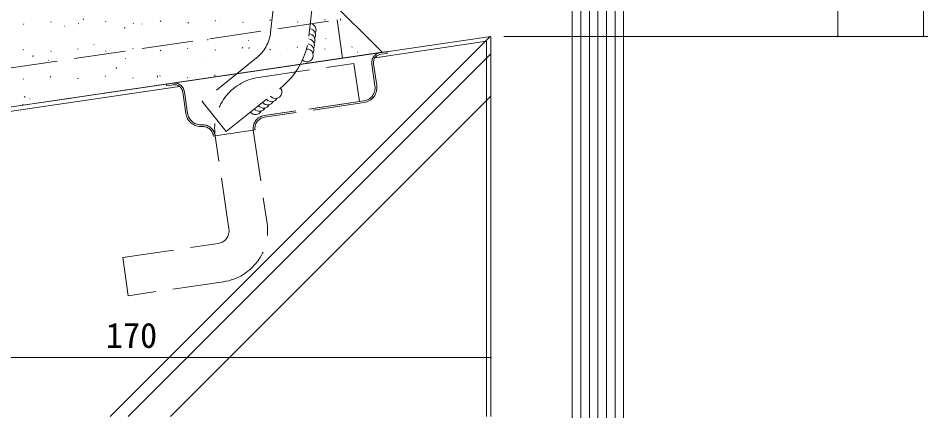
# Model space of a CAD drawing. Units: millimetres, scale not verified. Extents: x -1188 to -198, y -840 to 760.
# Drawn here: x -958.3 to -746, y 103.9 to 197.2 of the extents above; entities that cross this region are included whole.
import ezdxf
from ezdxf.enums import TextEntityAlignment as Align

# ---------------------------------------------------------------- set-up
doc = ezdxf.new("R2010")
doc.units = ezdxf.units.MM
doc.header["$LTSCALE"] = 4
doc.linetypes.add('DASHED3', pattern=[4, 3, -1])
doc.layers.add('0-5_YSS_K', color=3, linetype='Continuous', lineweight=9)
doc.layers.add('0-7_YKK_D', color=6, linetype='Continuous', lineweight=9)
doc.styles.add('ＭＳ ゴシック', font='')
doc.styles.get('ＭＳ ゴシック').set_extended_font_data('MS Gothic')

msp = doc.modelspace()

# ---------------------------------------------------------------- linework, layer by layer
at = {"layer": '0-5_YSS_K'}
for p, q in [((-829, 253), (-829, 103.935)), ((-827, 253), (-827, 103.935)), ((-825, 253), (-825, 103.935)), ((-823, 253), (-823, 103.935)), ((-821, 253), (-821, 103.935)), ((-819, 253), (-819, 103.935)), ((-817, 253), (-817, 103.935)), ((-900.1, 216), (-873.369, 189.269)), ((-957.082, 195.784), (-956.976, 195.89)), ((-950.74, 196.293), (-950.634, 196.399)), ((-947.478, 195.381), (-947.466, 195.408)), ((-944.291, 195.89), (-944.185, 195.996)), ((-943.129, 196.831), (-943.069, 197.125)), ((-937.948, 196.399), (-937.842, 196.505)), ((-931.499, 195.996), (-931.393, 196.102)), ((-929.445, 195.866), (-929.432, 195.893)), ((-925.157, 196.505), (-925.05, 196.611)), ((-918.708, 196.102), (-918.602, 196.208)), ((-912.365, 196.611), (-912.259, 196.717)), ((-911.411, 196.352), (-911.398, 196.379)), ((-905.916, 196.208), (-905.81, 196.314)), ((-899.573, 196.717), (-899.467, 196.823)), ((-893.377, 196.837), (-893.364, 196.864)), ((-893.125, 196.314), (-893.019, 196.42)), ((-886.782, 196.823), (-886.676, 196.929)), ((-883.125, 196.799), (-883.065, 197.093)), ((-933.524, 194.883), (-933.464, 195.177)), ((-1018, 168), (-848, 193)), ((-940.631, 191.075), (-940.618, 191.102)), ((-936.887, 104.269), (-848.183, 192.973)), ((-922.598, 191.56), (-922.585, 191.587)), ((-914.091, 192.075), (-914.032, 192.369)), ((-904.564, 192.046), (-904.551, 192.073)), ((-886.53, 192.531), (-886.517, 192.558)), ((-875.028, 188.014), (-849, 191.842)), ((-849, 191.842), (-849, 104.269)), ((-848, 193), (-848, 104.269)), ((-873.369, 189.269), (-1018, 168)), ((-957.188, 189.844), (-957.082, 189.95)), ((-950.74, 189.441), (-950.634, 189.547)), ((-944.397, 189.95), (-944.291, 190.056)), ((-937.948, 189.547), (-937.842, 189.653)), ((-931.605, 190.056), (-931.499, 190.162)), ((-925.157, 189.653), (-925.05, 189.759)), ((-918.814, 190.162), (-918.708, 190.268)), ((-912.365, 189.759), (-912.259, 189.865)), ((-906.022, 190.268), (-905.916, 190.374)), ((-904.486, 190.127), (-904.426, 190.421)), ((-899.573, 189.865), (-899.467, 189.971)), ((-893.231, 190.374), (-893.125, 190.48)), ((-886.782, 189.971), (-886.676, 190.077)), ((-880.439, 190.48), (-880.333, 190.586)), ((-879.166, 189.308), (-879.153, 189.335)), ((-954.885, 188.211), (-954.825, 188.505)), ((-951.301, 187.366), (-951.288, 187.393)), ((-933.268, 187.851), (-933.255, 187.878)), ((-932.645, 104.269), (-848, 188.914)), ((-915.234, 188.337), (-915.221, 188.364)), ((-897.2, 188.823), (-897.187, 188.85)), ((-885.005, 187.558), (-884.994, 187.612)), ((-935.453, 185.402), (-935.393, 185.696)), ((-957.188, 182.992), (-957.082, 183.098)), ((-950.846, 183.501), (-950.74, 183.607)), ((-944.397, 183.098), (-944.291, 183.204)), ((-944.39, 183.195), (-944.377, 183.222)), ((-938.054, 183.607), (-937.948, 183.713)), ((-931.605, 183.204), (-931.499, 183.31)), ((-926.356, 183.68), (-926.343, 183.708)), ((-925.847, 183.454), (-925.787, 183.748)), ((-925.263, 183.713), (-925.157, 183.819)), ((-918.814, 183.31), (-918.708, 183.416)), ((-912.471, 183.819), (-912.365, 183.925)), ((-908.322, 184.166), (-908.309, 184.193)), ((-1017, 167.136), (-920.681, 181.301)), ((-956.814, 178.73), (-956.754, 179.024)), ((-955.576, 178.403), (-955.563, 178.43)), ((-922.745, 104.269), (-848, 179.014)), ((-957.295, 177.052), (-957.188, 177.158))]:
    msp.add_line(p, q, dxfattribs=at)
at = {"layer": '0-5_YSS_K', "linetype": 'DASHED3'}
for p, q in [((-899.4, 193.988), (-896.534, 220.103)), ((-887.587, 219.121), (-890.453, 193.006)), ((-992.729, 180.813), (-883.901, 196.827)), ((-882.591, 187.922), (-883.901, 196.827)), ((-923.723, 181.864), (-872.277, 189.43)), ((-882.591, 187.922), (-991.419, 171.909)), ((-902.714, 187.95), (-915.407, 177.767)), ((-902.219, 183.409), (-879.959, 186.683)), ((-879.959, 186.683), (-878.649, 177.779)), ((-875.786, 186.488), (-875.044, 181.442)), ((-875.39, 186.546), (-874.648, 181.501)), ((-923.665, 181.468), (-923.723, 181.864)), ((-923.665, 181.468), (-922.181, 181.687)), ((-909.775, 170.747), (-897.082, 180.929)), ((-919.169, 174.953), (-919.911, 179.999)), ((-918.774, 175.012), (-919.516, 180.057)), ((-915.407, 177.767), (-909.775, 170.747)), ((-877.66, 177.924), (-900.91, 174.505)), ((-878.649, 177.779), (-900.91, 174.505)), ((-877.602, 177.528), (-900.852, 174.109)), ((-915.761, 172.363), (-915.261, 172.354)), ((-915.268, 171.954), (-915.768, 171.963)), ((-912.346, 169.791), (-903.441, 171.101)), ((-903.441, 171.101), (-903.046, 171.159)), ((-903.441, 171.101), (-900.241, 149.335)), ((-912.741, 169.733), (-912.346, 169.791)), ((-909.145, 148.025), (-912.346, 169.791)), ((-910.367, 135.716), (-932.628, 132.443))]:
    msp.add_line(p, q, dxfattribs=at)
for points in [[(-873.703, 188.816), (-872.218, 189.034), (-872.277, 189.43)], [(-932.628, 132.443), (-933.937, 141.347), (-911.676, 144.621)]]:
    msp.add_lwpolyline(points, dxfattribs=at)
at = {"layer": '0-5_YSS_K'}
for centre, start, end in [((-890.29, 194.497), 330.15912, 83.7373), ((-890.551, 192.111), 330.15912, 83.7373), ((-890.421, 193.304), 330.15912, 83.7373), ((-890.813, 189.726), 330.15912, 83.7373), ((-890.682, 190.919), 330.15912, 83.7373), ((-890.944, 188.533), 225.85841, 93.54369), ((-898.252, 179.991), 218.7373, 38.7373), ((-899.188, 179.24), 218.7373, 332.31548), ((-901.996, 176.987), 218.7373, 332.31548), ((-901.06, 177.738), 218.7373, 332.31548), ((-900.124, 178.489), 218.7373, 332.31548), ((-902.932, 176.236), 218.7373, 332.31548)]:
    msp.add_arc(centre, 1.5, start, end, dxfattribs=at)
at = {"layer": '0-5_YSS_K', "linetype": 'DASHED3'}
for centre, radius, start, end in [((-908.346, 194.97), 9, 308.7373, 353.7373), ((-908.346, 194.97), 18, 308.7373, 353.7373), ((-873.412, 186.837), 2.4, 98.36588, 188.36588), ((-873.412, 186.837), 2, 98.36588, 188.36588), ((-900.473, 171.537), 12, 98.36588, 188.36588), ((-921.89, 179.708), 2.4, 8.36588, 98.36588), ((-921.89, 179.708), 2, 8.36588, 98.36588), ((-878.111, 180.991), 3.1, 278.36588, 8.36588), ((-878.111, 180.991), 3.5, 278.36588, 8.36588), ((-915.707, 175.462), 3.5, 188.36588, 268.99408), ((-915.707, 175.462), 3.1, 188.36588, 268.99408), ((-900.473, 171.537), 3, 98.36588, 188.36588), ((-900.473, 171.537), 3, 98.36588, 188.36588), ((-900.473, 171.537), 2.6, 98.36588, 188.36588), ((-915.314, 169.355), 3, 8.36588, 88.99408), ((-915.314, 169.355), 2.6, 8.36588, 88.99408), ((-912.113, 147.589), 12, 278.36588, 8.36588), ((-912.113, 147.589), 3, 278.36588, 8.36588)]:
    msp.add_arc(centre, radius, start, end, dxfattribs=at)
at = {"layer": '0-7_YKK_D'}
for p, q in [((-767, 268), (-767, 193)), ((-747, 228), (-747, 193)), ((-845, 193), (-746, 193)), ((-845, 193), (-766, 193)), ((-848, 120), (-848, 117)), ((-1018, 118), (-848, 118))]:
    msp.add_line(p, q, dxfattribs=at)
for centre, start, end in [((-767, 193), 90, 270), ((-767, 193), 270, 90), ((-747, 193), 90, 270), ((-747, 193), 270, 90), ((-848, 118), 0, 180), ((-848, 118), 180, 0)]:
    msp.add_arc(centre, 0.106, start, end, dxfattribs=at)

# ---------------------------------------------------------------- texts
at = {"layer": '0-7_YKK_D', "color": 4, "style": 'ＭＳ ゴシック'}
msp.add_text('170', height=5.865, dxfattribs=at).set_placement((-937.861, 118.5), align=Align.BOTTOM_LEFT)

doc.saveas('drawing.dxf')
